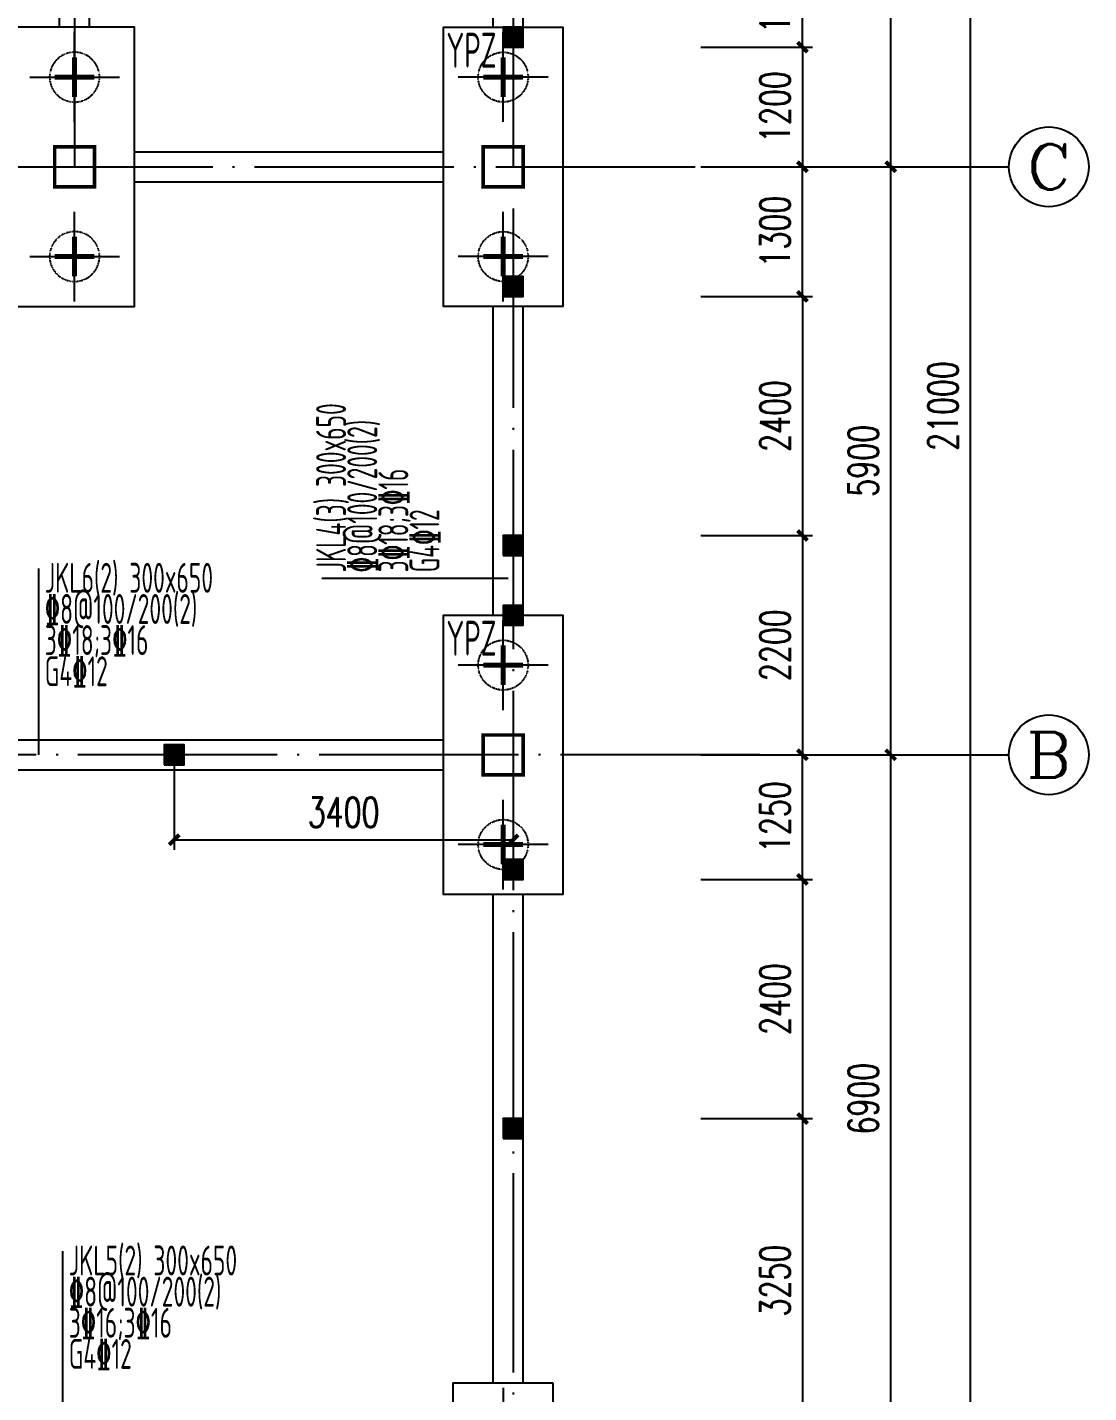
# Model space of a CAD drawing. Extents: x 5827 to 252697, y -546879 to 4066219.
# Drawn here: x 61485 to 72134, y -323895 to -310195 of the extents above; entities that cross this region are included whole.
import ezdxf
from ezdxf.enums import TextEntityAlignment as Align

# ---------------------------------------------------------------- set-up
doc = ezdxf.new("R2010")
doc.units = 0
doc.header["$MEASUREMENT"] = 0
doc.linetypes.add('DASHED', pattern=[0.75, 0.5, -0.25])
doc.linetypes.add('DOTE', pattern=[2.42, 2, -0.2, 0.02, -0.2])
for name, color, linetype in [('AXIS', 3, 'Continuous'), ('AXIS_TEXT', 7, 'Continuous'), ('COLUMN', 9, 'Continuous'), ('CT', 255, 'Continuous'), ('DOTE', 1, 'DOTE'), ('PILE_DASH', 9, 'DASHED'), ('PUB_WALL', 9, 'Continuous'), ('S_BEAM', 4, 'Continuous'), ('S_BEAMDIMMASS', 2, 'Continuous'), ('S_BEAMDIMMASSVER', 2, 'Continuous'), ('WALL', 41, 'Continuous'), ('柱', 2, 'Continuous'), ('桩线', 3, 'Continuous')]:
    doc.layers.add(name, color=color, linetype=linetype)
doc.styles.add('_TCH_AXIS', font='COMPLEX', dxfattribs={"bigfont": 'GBCBIG'})
doc.styles.add('_TCH_DIM_T3', font='SIMPLEX', dxfattribs={"width": 0.705882, "bigfont": 'GBCBIG'})
doc.styles.add('COMPLEX', font='COMPLEX')
doc.styles.get("Standard").update_dxf_attribs({"font": 'tssdeng.shx', "width": 0.6, "bigfont": 'a.shx'})
doc.dimstyles.new('_TCH_ARCH&&100', dxfattribs={"dimtxt": 297.5, "dimasz": 100, "dimexe": 100, "dimexo": 0, "dimgap": 126.25, "dimtad": 1, "dimdec": 0, "dimzin": 0, "dimdsep": 46, "dimtxsty": '_TCH_DIM_T3', "dimblk": 'ARCHTICK', "dimcen": 0.09, "dimclrt": 7, "dimazin": 2, "dimtfac": 1, "dimtdec": 0, "dimtix": 1, "dimtmove": 2, "dimatfit": 3, "dimfxl": 0, "dimtolj": 1, "dimtzin": 0, "dimarcsym": 0})
pattern_1 = [(45, (15221.72357, -135607.20436), (-0.08838834765, 0.08838834765), [])]
pattern_2 = [(45, (15221.72357, -129757.20436), (-0.08838834765, 0.08838834765), [])]
pattern_3 = [(45, (15221.72357, -130457.20534), (-0.08838834765, 0.08838834765), [])]

# ---------------------------------------------------------------- blocks, each defined once
blk = doc.blocks.new('_ArchTick')
at = {"color": 0, "linetype": 'ByBlock', "const_width": 0.4}
blk.add_lwpolyline([(-0.5, -0.5), (0.5, 0.5)], dxfattribs=at)
blk = doc.blocks.new('*D213')
at = {"layer": 'AXIS', "color": 0, "lineweight": -2, "transparency": 16777216}
for p, q in [((68833, -317495), (70247, -317495)), ((70147, -324395), (70147, -317495)), ((68833, -324395), (70247, -324395))]:
    blk.add_line(p, q, dxfattribs=at)
at = {"layer": 'Defpoints', "color": 0, "transparency": 16777216}
for p in [(68833, -317495), (70147, -317495), (68833, -324395)]:
    blk.add_point(p, dxfattribs=at)
at = {"layer": 'AXIS', "color": 0, "lineweight": -2, "transparency": 16777216, "xscale": 100, "yscale": 100, "zscale": 100}
for p, rotation in [((70147, -317495), 90), ((70147, -324395), 270)]:
    blk.add_blockref('_ArchTick', p, dxfattribs=dict(at, rotation=rotation))
at = {"layer": 'AXIS', "color": 7, "transparency": 16777216, "insert": (69872, -320945), "char_height": 297.5, "attachment_point": 5, "rotation": 90, "style": '_TCH_DIM_T3'}
blk.add_mtext('\\A1;6900', dxfattribs=at)
blk = doc.blocks.new('*D214')
at = {"layer": 'AXIS', "color": 0, "lineweight": -2, "transparency": 16777216}
for p, q in [((68833, -311595), (70247, -311595)), ((70147, -317495), (70147, -311595)), ((68833, -317495), (70247, -317495))]:
    blk.add_line(p, q, dxfattribs=at)
at = {"layer": 'Defpoints', "color": 0, "transparency": 16777216}
for p in [(68833, -311595), (70147, -311595), (68833, -317495)]:
    blk.add_point(p, dxfattribs=at)
at = {"layer": 'AXIS', "color": 0, "lineweight": -2, "transparency": 16777216, "xscale": 100, "yscale": 100, "zscale": 100}
for p, rotation in [((70147, -311595), 90), ((70147, -317495), 270)]:
    blk.add_blockref('_ArchTick', p, dxfattribs=dict(at, rotation=rotation))
at = {"layer": 'AXIS', "color": 7, "transparency": 16777216, "insert": (69872, -314545), "char_height": 297.5, "attachment_point": 5, "rotation": 90, "style": '_TCH_DIM_T3'}
blk.add_mtext('\\A1;5900', dxfattribs=at)
blk = doc.blocks.new('*D215')
at = {"layer": 'AXIS', "color": 0, "lineweight": -2, "transparency": 16777216}
for p, q in [((68833, -303595), (70247, -303595)), ((70147, -311595), (70147, -303595)), ((68833, -311595), (70247, -311595))]:
    blk.add_line(p, q, dxfattribs=at)
at = {"layer": 'Defpoints', "color": 0, "transparency": 16777216}
for p in [(68833, -303595), (70147, -303595), (68833, -311595)]:
    blk.add_point(p, dxfattribs=at)
at = {"layer": 'AXIS', "color": 0, "lineweight": -2, "transparency": 16777216, "xscale": 100, "yscale": 100, "zscale": 100}
for p, rotation in [((70147, -303595), 90), ((70147, -311595), 270)]:
    blk.add_blockref('_ArchTick', p, dxfattribs=dict(at, rotation=rotation))
at = {"layer": 'AXIS', "color": 7, "transparency": 16777216, "insert": (69872, -307595), "char_height": 297.5, "attachment_point": 5, "rotation": 90, "style": '_TCH_DIM_T3'}
blk.add_mtext('\\A1;8000', dxfattribs=at)
blk = doc.blocks.new('*D217')
at = {"layer": 'AXIS', "color": 0, "lineweight": -2, "transparency": 16777216}
for p, q in [((68833, -303495), (71047, -303495)), ((70947, -324495), (70947, -303495)), ((68833, -324495), (71047, -324495))]:
    blk.add_line(p, q, dxfattribs=at)
at = {"layer": 'Defpoints', "color": 0, "transparency": 16777216}
for p in [(68833, -303495), (70947, -303495), (68833, -324495)]:
    blk.add_point(p, dxfattribs=at)
at = {"layer": 'AXIS', "color": 0, "lineweight": -2, "transparency": 16777216, "xscale": 100, "yscale": 100, "zscale": 100}
for p, rotation in [((70947, -303495), 90), ((70947, -324495), 270)]:
    blk.add_blockref('_ArchTick', p, dxfattribs=dict(at, rotation=rotation))
at = {"layer": 'AXIS', "color": 7, "transparency": 16777216, "insert": (70672, -313995), "char_height": 297.5, "attachment_point": 5, "rotation": 90, "style": '_TCH_DIM_T3'}
blk.add_mtext('\\A1;21000', dxfattribs=at)
blk = doc.blocks.new('_AXISO')
blk.add_circle((0, 0), 0.5)
at = {"layer": 'AXIS_TEXT', "style": 'COMPLEX', "width": 1.041667}
blk.add_attdef('A', text='', height=0.56, dxfattribs=at).set_placement((-0.25, -0.28), (0.25, -0.28), align=Align.FIT)
blk = doc.blocks.new('A$C3FF750EC')
at = {"layer": 'CT', "color": 253, "ltscale": 10}
blk.add_lwpolyline([(0, 0), (0, 1000), (1000, 1000), (1000, 0), (0, 0), (0, 0)], dxfattribs=at)
at = {"layer": 'PILE_DASH', "color": 253, "ltscale": 0.2}
blk.add_lwpolyline([(750, 500, -1), (250, 500, -1)], format="xyb", close=True, dxfattribs=at)
blk.add_lwpolyline([(750, 500, -1), (250, 500, -1)], format="xyb", close=True, dxfattribs=at)
at = {"layer": '柱', "color": 253, "const_width": 35}
blk.add_lwpolyline([(300, 300), (700, 300), (700, 700), (300, 700)], close=True, dxfattribs=at)
at = {"layer": '桩线', "color": 253, "ltscale": 10}
for p, q in [((500, 50), (500, 950)), ((500, 50), (500, 950)), ((950, 500), (50, 500)), ((950, 500), (50, 500))]:
    blk.add_line(p, q, dxfattribs=at)
at = {"layer": '桩线', "color": 253, "const_width": 50}
for points in [[(500, 700), (500, 300)], [(500, 700), (500, 300)], [(300, 500), (700, 500)], [(300, 500), (700, 500)]]:
    blk.add_lwpolyline(points, dxfattribs=at)
blk = doc.blocks.new('A$C7FC62AA9')
at = {"layer": 'CT', "color": 253, "ltscale": 10}
blk.add_lwpolyline([(1200, 0), (1200, 2800), (0, 2800), (0, 0), (1200, 0), (1200, 0)], dxfattribs=at)
at = {"layer": 'Defpoints', "color": 253, "ltscale": 0.5}
blk.add_point((600, 1400), dxfattribs=at)
at = {"layer": 'PILE_DASH', "color": 253, "ltscale": 0.2}
for points in [[(350, 2300, 1), (850, 2300, 1)], [(350, 500, 1), (850, 500, 1)]]:
    blk.add_lwpolyline(points, format="xyb", close=True, dxfattribs=at)
at = {"layer": '柱', "color": 253, "const_width": 35}
blk.add_lwpolyline([(400, 1200), (800, 1200), (800, 1600), (400, 1600)], close=True, dxfattribs=at)
at = {"layer": '桩线', "color": 253, "ltscale": 10}
for p, q in [((600, 1850), (600, 2750)), ((150, 2300), (1050, 2300)), ((600, 50), (600, 950)), ((150, 500), (1050, 500))]:
    blk.add_line(p, q, dxfattribs=at)
at = {"layer": '桩线', "color": 253, "const_width": 50}
for points in [[(600, 2500), (600, 2100)], [(800, 2300), (400, 2300)], [(600, 700), (600, 300)], [(800, 500), (400, 500)]]:
    blk.add_lwpolyline(points, dxfattribs=at)
blk = doc.blocks.new('*D426')
at = {"layer": 'AXIS', "color": 0, "lineweight": -2, "transparency": 16777216}
for p, q in [((68244, -310395), (69362, -310395)), ((69262, -310395), (69262, -311595)), ((68244, -311595), (69362, -311595))]:
    blk.add_line(p, q, dxfattribs=at)
at = {"layer": 'Defpoints', "color": 0, "transparency": 16777216}
for p in [(68244, -310395), (68244, -311595), (69262, -311595)]:
    blk.add_point(p, dxfattribs=at)
at = {"layer": 'AXIS', "color": 0, "lineweight": -2, "transparency": 16777216, "xscale": 100, "yscale": 100, "zscale": 100}
for p, rotation in [((69262, -310395), 90), ((69262, -311595), 270)]:
    blk.add_blockref('_ArchTick', p, dxfattribs=dict(at, rotation=rotation))
at = {"layer": 'AXIS', "color": 7, "transparency": 16777216, "insert": (68987, -310995), "char_height": 297.5, "attachment_point": 5, "rotation": 90, "style": '_TCH_DIM_T3'}
blk.add_mtext('\\A1;1200', dxfattribs=at)
blk = doc.blocks.new('*D427')
at = {"layer": 'AXIS', "color": 0, "lineweight": -2, "transparency": 16777216}
for p, q in [((68244, -311595), (69362, -311595)), ((69262, -312895), (69262, -311595)), ((68244, -312895), (69362, -312895))]:
    blk.add_line(p, q, dxfattribs=at)
at = {"layer": 'Defpoints', "color": 0, "transparency": 16777216}
for p in [(68244, -311595), (69262, -311595), (68244, -312895)]:
    blk.add_point(p, dxfattribs=at)
at = {"layer": 'AXIS', "color": 0, "lineweight": -2, "transparency": 16777216, "xscale": 100, "yscale": 100, "zscale": 100}
for p, rotation in [((69262, -311595), 90), ((69262, -312895), 270)]:
    blk.add_blockref('_ArchTick', p, dxfattribs=dict(at, rotation=rotation))
at = {"layer": 'AXIS', "color": 7, "transparency": 16777216, "insert": (68987, -312245), "char_height": 297.5, "attachment_point": 5, "rotation": 90, "style": '_TCH_DIM_T3'}
blk.add_mtext('\\A1;1300', dxfattribs=at)
blk = doc.blocks.new('*D428')
at = {"layer": 'AXIS', "color": 0, "lineweight": -2, "transparency": 16777216}
for p, q in [((68244, -312895), (69362, -312895)), ((69262, -312895), (69262, -315295)), ((68244, -315295), (69362, -315295))]:
    blk.add_line(p, q, dxfattribs=at)
at = {"layer": 'Defpoints', "color": 0, "transparency": 16777216}
for p in [(68244, -312895), (68244, -315295), (69262, -315295)]:
    blk.add_point(p, dxfattribs=at)
at = {"layer": 'AXIS', "color": 0, "lineweight": -2, "transparency": 16777216, "xscale": 100, "yscale": 100, "zscale": 100}
for p, rotation in [((69262, -312895), 90), ((69262, -315295), 270)]:
    blk.add_blockref('_ArchTick', p, dxfattribs=dict(at, rotation=rotation))
at = {"layer": 'AXIS', "color": 7, "transparency": 16777216, "insert": (68987, -314095), "char_height": 297.5, "attachment_point": 5, "rotation": 90, "style": '_TCH_DIM_T3'}
blk.add_mtext('\\A1;2400', dxfattribs=at)
blk = doc.blocks.new('*D429')
at = {"layer": 'AXIS', "color": 0, "lineweight": -2, "transparency": 16777216}
for p, q in [((68244, -315295), (69362, -315295)), ((69262, -315295), (69262, -317495)), ((68244, -317495), (69362, -317495))]:
    blk.add_line(p, q, dxfattribs=at)
at = {"layer": 'Defpoints', "color": 0, "transparency": 16777216}
for p in [(68244, -315295), (68244, -317495), (69262, -317495)]:
    blk.add_point(p, dxfattribs=at)
at = {"layer": 'AXIS', "color": 0, "lineweight": -2, "transparency": 16777216, "xscale": 100, "yscale": 100, "zscale": 100}
for p, rotation in [((69262, -315295), 90), ((69262, -317495), 270)]:
    blk.add_blockref('_ArchTick', p, dxfattribs=dict(at, rotation=rotation))
at = {"layer": 'AXIS', "color": 7, "transparency": 16777216, "insert": (68987, -316395), "char_height": 297.5, "attachment_point": 5, "rotation": 90, "style": '_TCH_DIM_T3'}
blk.add_mtext('\\A1;2200', dxfattribs=at)
blk = doc.blocks.new('*D430')
at = {"layer": 'AXIS', "color": 0, "lineweight": -2, "transparency": 16777216}
for p, q in [((68244, -317495), (69362, -317495)), ((69262, -318745), (69262, -317495)), ((68244, -318745), (69362, -318745))]:
    blk.add_line(p, q, dxfattribs=at)
at = {"layer": 'Defpoints', "color": 0, "transparency": 16777216}
for p in [(68244, -317495), (69262, -317495), (68244, -318745)]:
    blk.add_point(p, dxfattribs=at)
at = {"layer": 'AXIS', "color": 0, "lineweight": -2, "transparency": 16777216, "xscale": 100, "yscale": 100, "zscale": 100}
for p, rotation in [((69262, -317495), 90), ((69262, -318745), 270)]:
    blk.add_blockref('_ArchTick', p, dxfattribs=dict(at, rotation=rotation))
at = {"layer": 'AXIS', "color": 7, "transparency": 16777216, "insert": (68987, -318120), "char_height": 297.5, "attachment_point": 5, "rotation": 90, "style": '_TCH_DIM_T3'}
blk.add_mtext('\\A1;1250', dxfattribs=at)
blk = doc.blocks.new('*D431')
at = {"layer": 'AXIS', "color": 0, "lineweight": -2, "transparency": 16777216}
for p, q in [((68244, -318745), (69362, -318745)), ((69262, -318745), (69262, -321145)), ((68244, -321145), (69362, -321145))]:
    blk.add_line(p, q, dxfattribs=at)
at = {"layer": 'Defpoints', "color": 0, "transparency": 16777216}
for p in [(68244, -318745), (68244, -321145), (69262, -321145)]:
    blk.add_point(p, dxfattribs=at)
at = {"layer": 'AXIS', "color": 0, "lineweight": -2, "transparency": 16777216, "xscale": 100, "yscale": 100, "zscale": 100}
for p, rotation in [((69262, -318745), 90), ((69262, -321145), 270)]:
    blk.add_blockref('_ArchTick', p, dxfattribs=dict(at, rotation=rotation))
at = {"layer": 'AXIS', "color": 7, "transparency": 16777216, "insert": (68987, -319945), "char_height": 297.5, "attachment_point": 5, "rotation": 90, "style": '_TCH_DIM_T3'}
blk.add_mtext('\\A1;2400', dxfattribs=at)
blk = doc.blocks.new('*D432')
at = {"layer": 'AXIS', "color": 0, "lineweight": -2, "transparency": 16777216}
for p, q in [((68244, -321145), (69362, -321145)), ((69262, -321145), (69262, -324395)), ((68244, -324395), (69362, -324395))]:
    blk.add_line(p, q, dxfattribs=at)
at = {"layer": 'Defpoints', "color": 0, "transparency": 16777216}
for p in [(68244, -321145), (68244, -324395), (69262, -324395)]:
    blk.add_point(p, dxfattribs=at)
at = {"layer": 'AXIS', "color": 0, "lineweight": -2, "transparency": 16777216, "xscale": 100, "yscale": 100, "zscale": 100}
for p, rotation in [((69262, -321145), 90), ((69262, -324395), 270)]:
    blk.add_blockref('_ArchTick', p, dxfattribs=dict(at, rotation=rotation))
at = {"layer": 'AXIS', "color": 7, "transparency": 16777216, "insert": (68987, -322770), "char_height": 297.5, "attachment_point": 5, "rotation": 90, "style": '_TCH_DIM_T3'}
blk.add_mtext('\\A1;3250', dxfattribs=at)
blk = doc.blocks.new('*D437')
at = {"layer": 'AXIS', "color": 0, "lineweight": -2, "transparency": 16777216}
for p, q in [((66359, -317495), (66359, -318448)), ((62959, -317595), (62959, -318448)), ((62959, -318348), (66359, -318348))]:
    blk.add_line(p, q, dxfattribs=at)
at = {"layer": 'Defpoints', "color": 0, "transparency": 16777216}
for p in [(66359, -317495), (62959, -317595), (66359, -318348)]:
    blk.add_point(p, dxfattribs=at)
at = {"layer": 'AXIS', "color": 0, "lineweight": -2, "transparency": 16777216, "xscale": 100, "yscale": 100, "zscale": 100, "rotation": 180}
blk.add_blockref('_ArchTick', (62959, -318348), dxfattribs=at)
at = {"layer": 'AXIS', "color": 0, "lineweight": -2, "transparency": 16777216, "xscale": 100, "yscale": 100, "zscale": 100}
blk.add_blockref('_ArchTick', (66359, -318348), dxfattribs=at)
at = {"layer": 'AXIS', "color": 7, "transparency": 16777216, "insert": (64659, -318072), "char_height": 297.5, "attachment_point": 5, "style": '_TCH_DIM_T3'}
blk.add_mtext('\\A1;3400', dxfattribs=at)
blk = doc.blocks.new('*D476')
at = {"layer": 'AXIS', "color": 0, "lineweight": -2, "transparency": 16777216}
for p, q in [((68244, -309395), (69362, -309395)), ((69262, -310395), (69262, -309395)), ((68244, -310395), (69362, -310395))]:
    blk.add_line(p, q, dxfattribs=at)
at = {"layer": 'Defpoints', "color": 0, "transparency": 16777216}
for p in [(68244, -309395), (69262, -309395), (68244, -310395)]:
    blk.add_point(p, dxfattribs=at)
at = {"layer": 'AXIS', "color": 0, "lineweight": -2, "transparency": 16777216, "xscale": 100, "yscale": 100, "zscale": 100}
for p, rotation in [((69262, -309395), 90), ((69262, -310395), 270)]:
    blk.add_blockref('_ArchTick', p, dxfattribs=dict(at, rotation=rotation))
at = {"layer": 'AXIS', "color": 7, "transparency": 16777216, "insert": (68987, -309895), "char_height": 297.5, "attachment_point": 5, "rotation": 90, "style": '_TCH_DIM_T3'}
blk.add_mtext('\\A1;1000', dxfattribs=at)

msp = doc.modelspace()

# ---------------------------------------------------------------- hatches: boundary and pattern name
at = {"layer": 'COLUMN'}
h = msp.add_hatch(dxfattribs=at)
h.set_pattern_fill('ANSI31', color=0)
h.set_pattern_definition([(45, (15221.72357, -124657.20436), (-0.08838834765, 0.08838834765), [])])
h.paths.add_polyline_path([(66259.224, -310395.204), (66459.224, -310395.204), (66459.224, -310195.204), (66259.224, -310195.204)])
h = msp.add_hatch(dxfattribs=at)
h.set_pattern_fill('ANSI31', color=0)
h.set_pattern_definition([(45, (15221.72357, -127157.20436), (-0.08838834765, 0.08838834765), [])])
h.paths.add_polyline_path([(66259.224, -312895.204), (66459.224, -312895.204), (66459.224, -312695.204), (66259.224, -312695.204)])
h = msp.add_hatch(dxfattribs=at)
h.set_pattern_fill('ANSI31', color=0)
h.set_pattern_definition([(45, (15221.72357, -127157.20436), (-0.08838834765, 0.08838834765), [])])
h.paths.add_polyline_path([(66259.224, -312895.204), (66459.224, -312895.204), (66459.224, -312695.204), (66259.224, -312695.204)])
h = msp.add_hatch(dxfattribs=at)
h.set_pattern_fill('ANSI31', color=0)
h.set_pattern_definition(pattern_2)
h.paths.add_polyline_path([(66259.224, -315495.204), (66459.224, -315495.204), (66459.224, -315295.204), (66259.224, -315295.204)])
h = msp.add_hatch(dxfattribs=at)
h.set_pattern_fill('ANSI31', color=0)
h.set_pattern_definition(pattern_2)
h.paths.add_polyline_path([(66259.224, -315495.204), (66459.224, -315495.204), (66459.224, -315295.204), (66259.224, -315295.204)])
h = msp.add_hatch(dxfattribs=at)
h.set_pattern_fill('ANSI31', color=0)
h.set_pattern_definition(pattern_3)
h.paths.add_polyline_path([(66259.224, -316195.205), (66459.224, -316195.205), (66459.224, -315995.205), (66259.224, -315995.205)])
h = msp.add_hatch(dxfattribs=at)
h.set_pattern_fill('ANSI31', color=0)
h.set_pattern_definition(pattern_3)
h.paths.add_polyline_path([(66259.224, -316195.205), (66459.224, -316195.205), (66459.224, -315995.205), (66259.224, -315995.205)])
h = msp.add_hatch(dxfattribs=at)
h.set_pattern_fill('ANSI31', color=0)
h.set_pattern_definition([(45, (11821.72357, -131857.20436), (-0.08838834765, 0.08838834765), [])])
h.paths.add_polyline_path([(62859.224, -317595.204), (63059.224, -317595.204), (63059.224, -317395.204), (62859.224, -317395.204)])
h = msp.add_hatch(dxfattribs=at)
h.set_pattern_fill('ANSI31', color=0)
h.set_pattern_definition([(45, (15221.72357, -133007.20436), (-0.08838834765, 0.08838834765), [])])
h.paths.add_polyline_path([(66259.224, -318745.204), (66459.224, -318745.204), (66459.224, -318545.204), (66259.224, -318545.204)])
h = msp.add_hatch(dxfattribs=at)
h.set_pattern_fill('ANSI31', color=0)
h.set_pattern_definition([(45, (15221.72357, -133007.20436), (-0.08838834765, 0.08838834765), [])])
h.paths.add_polyline_path([(66259.224, -318745.204), (66459.224, -318745.204), (66459.224, -318545.204), (66259.224, -318545.204)])
h = msp.add_hatch(dxfattribs=at)
h.set_pattern_fill('ANSI31', color=0)
h.set_pattern_definition(pattern_1)
h.paths.add_polyline_path([(66259.224, -321345.204), (66459.224, -321345.204), (66459.224, -321145.204), (66259.224, -321145.204)])
h = msp.add_hatch(dxfattribs=at)
h.set_pattern_fill('ANSI31', color=0)
h.set_pattern_definition(pattern_1)
h.paths.add_polyline_path([(66259.224, -321345.204), (66459.224, -321345.204), (66459.224, -321145.204), (66259.224, -321145.204)])
at = {"layer": 'PUB_WALL'}
for points in [[(66459.224, -312695.204), (66259.224, -312695.204), (66299.224, -312735.204), (66419.224, -312735.204)], [(66459.224, -318545.204), (66259.224, -318545.204), (66299.224, -318585.204), (66419.224, -318585.204)]]:
    msp.add_hatch(color=256, dxfattribs=at).paths.add_polyline_path(points)

# ---------------------------------------------------------------- linework, layer by layer
at = {"layer": 'AXIS'}
for p, q in [((68833.482, -311595.204), (71333.689, -311595.204)), ((68833.482, -317495.204), (71333.689, -317495.204))]:
    msp.add_line(p, q, dxfattribs=at)
at = {"layer": 'COLUMN', "color": 0}
for points in [[(66259.224, -310395.204), (66459.224, -310395.204), (66459.224, -310195.204), (66259.224, -310195.204)], [(66259.224, -312895.204), (66459.224, -312895.204), (66459.224, -312695.204), (66259.224, -312695.204)], [(66259.224, -312895.204), (66459.224, -312895.204), (66459.224, -312695.204), (66259.224, -312695.204)], [(66259.224, -315495.204), (66459.224, -315495.204), (66459.224, -315295.204), (66259.224, -315295.204)], [(66259.224, -315495.204), (66459.224, -315495.204), (66459.224, -315295.204), (66259.224, -315295.204)], [(66259.224, -316195.205), (66459.224, -316195.205), (66459.224, -315995.205), (66259.224, -315995.205)], [(66259.224, -316195.205), (66459.224, -316195.205), (66459.224, -315995.205), (66259.224, -315995.205)], [(62859.224, -317595.204), (63059.224, -317595.204), (63059.224, -317395.204), (62859.224, -317395.204)], [(66259.224, -318745.204), (66459.224, -318745.204), (66459.224, -318545.204), (66259.224, -318545.204)], [(66259.224, -318745.204), (66459.224, -318745.204), (66459.224, -318545.204), (66259.224, -318545.204)], [(66259.224, -321345.204), (66459.224, -321345.204), (66459.224, -321145.204), (66259.224, -321145.204)], [(66259.224, -321345.204), (66459.224, -321345.204), (66459.224, -321145.204), (66259.224, -321145.204)]]:
    msp.add_lwpolyline(points, close=True, dxfattribs=at)
at = {"layer": 'DOTE', "linetype": 'DOTE', "ltscale": 1000}
for p, q in [((61959.224, -302334.121), (61959.224, -311595.204)), ((66359.224, -302334.121), (66359.224, -325656.288)), ((54084.965, -311595.204), (68833.482, -311595.204)), ((68833.482, -317495.204), (54084.965, -317495.204))]:
    msp.add_line(p, q, dxfattribs=at)
at = {"layer": 'S_BEAM'}
for p, q in [((61809.224, -310195.204), (61809.224, -307595.203)), ((62109.224, -310195.204), (62109.224, -307595.203)), ((66159.224, -310195.204), (66159.224, -307595.203)), ((66459.224, -310195.204), (66459.224, -307595.203)), ((62559.224, -311445.204), (65659.224, -311445.204)), ((62559.224, -311745.204), (65659.224, -311745.204)), ((66159.224, -316095.204), (66159.224, -312995.204)), ((66459.224, -316095.204), (66459.224, -312995.204)), ((60159.224, -317345.204), (61959.224, -317345.204)), ((61959.224, -317345.204), (65659.224, -317345.204)), ((60159.224, -317645.204), (61959.224, -317645.204)), ((61959.224, -317645.204), (65659.224, -317645.204)), ((66159.224, -323795.204), (66159.224, -318895.204)), ((66459.224, -323795.204), (66459.224, -318895.204))]:
    msp.add_line(p, q, dxfattribs=at)
at = {"layer": 'S_BEAMDIMMASS'}
for p, q in [((61599.224, -317495.204), (61599.224, -315626.454)), ((61840.224, -324345.204), (61840.224, -322476.454))]:
    msp.add_line(p, q, dxfattribs=at)
at = {"layer": 'S_BEAMDIMMASSVER'}
msp.add_line((66309.224, -315725.204), (64440.474, -315725.204), dxfattribs=at)
at = {"layer": 'WALL'}
for p, q in [((66459.224, -312695.204), (66259.224, -312695.204)), ((66459.224, -318545.204), (66259.224, -318545.204))]:
    msp.add_line(p, q, dxfattribs=at)

# ---------------------------------------------------------------- block references
msp.add_blockref('A$C7FC62AA9', (61359.212, -312995.205))
at = {"xscale": -1}
for p in [(66859.235, -312995.205), (66859.235, -318895.205)]:
    msp.add_blockref('A$C7FC62AA9', p, dxfattribs=at)
at = {"rotation": 180}
msp.add_blockref('A$C3FF750EC', (66759.226, -323795.205), dxfattribs=at)
at = {"layer": 'AXIS'}
ref = msp.add_blockref('_AXISO', (71733.689, -311595.204), dxfattribs=dict(at, xscale=800, yscale=800, zscale=800))
ref.add_attrib('A', 'C', dxfattribs={"layer": 'AXIS_TEXT', "height": 452.548, "style": '_TCH_AXIS', "width": 1.4}).set_placement((71507.415, -311821.479), (71959.963, -311821.479), align=Align.FIT)
ref = msp.add_blockref('_AXISO', (71733.689, -317495.204), dxfattribs=dict(at, xscale=800, yscale=800, zscale=800))
ref.add_attrib('A', 'B', dxfattribs={"layer": 'AXIS_TEXT', "height": 452.548, "style": '_TCH_AXIS', "width": 1.235294}).set_placement((71507.415, -317721.479), (71959.963, -317721.479), align=Align.FIT)

# ---------------------------------------------------------------- texts
at = {"layer": 'S_BEAMDIMMASS', "width": 0.6}
for s, height, p in [('YPZ', 350, (65689.274, -310600.006)), ('JKL6(2) 300x650', 300, (61660.474, -315868.954)), ('%%1328@100/200(2)', 300, (61660.474, -316181.454)), ('3%%13218;3%%13216', 300, (61660.474, -316493.954)), ('YPZ', 350, (65689.274, -316500.006)), ('G4%%13212', 300, (61660.474, -316806.454)), ('JKL5(2) 300x650', 300, (61901.474, -322718.954)), ('%%1328@100/200(2)', 300, (61901.474, -323031.454)), ('3%%13216;3%%13216', 300, (61901.474, -323343.954)), ('G4%%13212', 300, (61901.474, -323656.454))]:
    msp.add_text(s, height=height, dxfattribs=at).set_placement(p)
at = {"layer": 'S_BEAMDIMMASSVER', "width": 0.6}
for s, p in [('JKL4(3) 300x650', (64682.974, -315663.954)), ('%%1328@100/200(2)', (64995.474, -315663.954)), ('3%%13218;3%%13216', (65307.974, -315663.954)), ('G4%%13212', (65620.474, -315663.954))]:
    msp.add_text(s, height=300, rotation=90, dxfattribs=at).set_placement(p)

# ---------------------------------------------------------------- dimensions: what is measured, and where the dimension line sits
at = {"layer": 'AXIS'}
for p1, p2, distance, picture, middle in [((68833.482, -324495.204), (68833.482, -303495.204), -2114, '*D217', (70672.482, -313995.204)), ((68833.482, -311595.204), (68833.482, -303595.204), -1314, '*D215', (69872.482, -307595.204)), ((68833.482, -317495.204), (68833.482, -311595.204), -1314, '*D214', (69872.482, -314545.204)), ((68833.482, -324395.204), (68833.482, -317495.204), -1314, '*D213', (69872.482, -320945.204))]:
    dim = msp.add_aligned_dim(p1=p1, p2=p2, distance=distance, dimstyle='_TCH_ARCH&&100', dxfattribs=at)
    dim.commit()
    dim.dimension.update_dxf_attribs({"geometry": picture, "text_midpoint": middle})
for base, p1, p2, picture, middle in [((69261.5, -309395.204), (68244.224, -310395.204), (68244.224, -309395.204), '*D476', (68986.5, -309895.204)), ((69261.5, -311595.204), (68244.224, -310395.204), (68244.224, -311595.204), '*D426', (68986.5, -310995.204)), ((69261.5, -311595.204), (68244.224, -312895.204), (68244.224, -311595.204), '*D427', (68986.5, -312245.204)), ((69261.5, -315295.204), (68244.224, -312895.204), (68244.224, -315295.204), '*D428', (68986.5, -314095.204)), ((69261.5, -317495.204), (68244.224, -315295.204), (68244.224, -317495.204), '*D429', (68986.5, -316395.204)), ((69261.5, -317495.204), (68244.224, -318745.204), (68244.224, -317495.204), '*D430', (68986.5, -318120.204)), ((69261.5, -321145.204), (68244.224, -318745.204), (68244.224, -321145.204), '*D431', (68986.5, -319945.204)), ((69261.5, -324395.204), (68244.224, -321145.204), (68244.224, -324395.204), '*D432', (68986.5, -322770.204))]:
    dim = msp.add_linear_dim(base=base, p1=p1, p2=p2, angle=90, dimstyle='_TCH_ARCH&&100', dxfattribs=at)
    dim.commit()
    dim.dimension.update_dxf_attribs({"geometry": picture, "text_midpoint": middle})
dim = msp.add_linear_dim(base=(66359.224, -318347.5), p1=(62959.224, -317595.204), p2=(66359.224, -317495.204), dimstyle='_TCH_ARCH&&100', dxfattribs=at)
dim.commit()
dim.dimension.update_dxf_attribs({"geometry": '*D437', "text_midpoint": (64659.224, -318072.5)})

doc.saveas('drawing.dxf')
